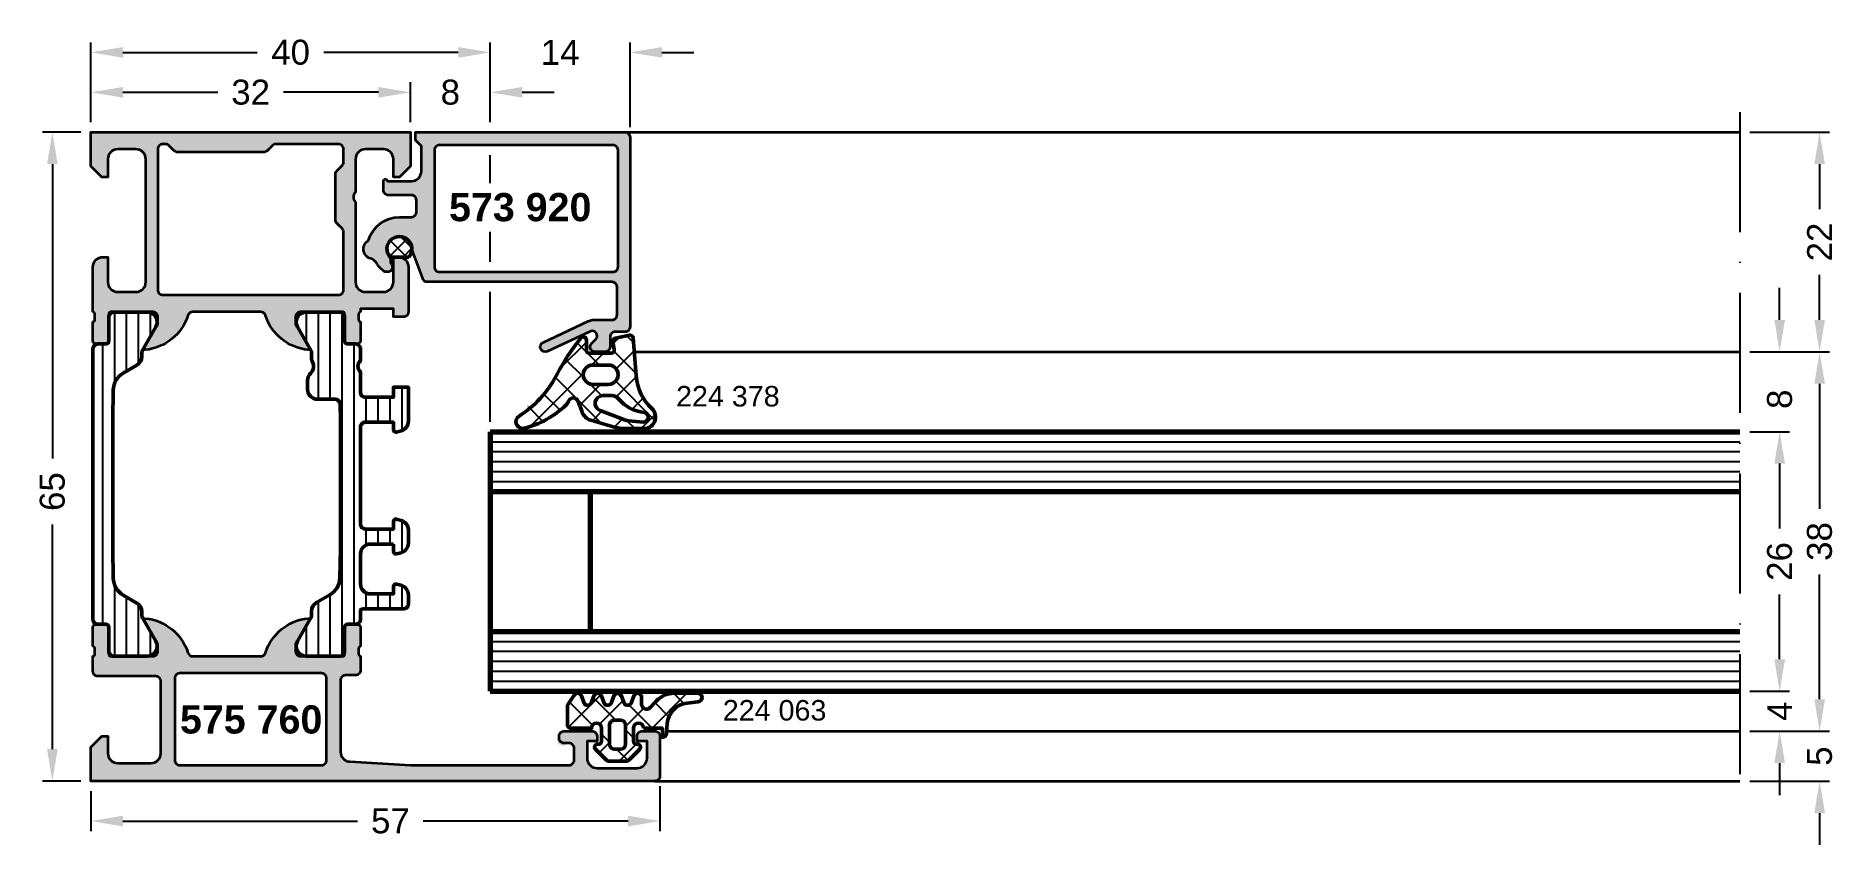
# Model space of a CAD drawing. Header units: millimetres. Extents: x 1 to 181, y 107 to 188.
import ezdxf

# ---------------------------------------------------------------- set-up
doc = ezdxf.new("R2010")
doc.units = ezdxf.units.MM
doc.header["$PDMODE"] = 1
doc.header["$PDSIZE"] = -0.001
doc.linetypes.add('ACAD_ISO10W100', pattern=[18, 12, -3, 0, -3])
for name, color, linetype, lineweight in [('S01_Bemaßung', 140, 'Continuous', 25), ('S02_Beschriftung', 40, 'Continuous', 25), ('S03_AL_Kontur', 255, 'Continuous', 35), ('S04_AL_Schraffur', 253, 'Continuous', 25), ('S05_EPDM_Kontur', 31, 'Continuous', 50), ('S06_EPDM_Schraffur', 43, 'Continuous', 25), ('S07_Isolation_Kontur', 91, 'Continuous', 50), ('S08_Isolation_Schraffur', 103, 'Continuous', 25), ('S15_Glas_Kontur', 4, 'Continuous', 70), ('S18_Mittellinie', 10, 'ACAD_ISO10W100', 25)]:
    doc.layers.add(name, color=color, linetype=linetype, lineweight=lineweight)
doc.styles.add('1_1_H_Art', font='arialbd.ttf', dxfattribs={"height": 2.825})
doc.styles.add('1_1_N_Art', font='arial.ttf', dxfattribs={"height": 2.055})
doc.styles.add('Arial', font='arial.ttf')
doc.dimstyles.new('1 zu 1', dxfattribs={"dimtxt": 2.5, "dimasz": 3.2, "dimexe": 1, "dimexo": 1, "dimgap": 1.5, "dimtad": 0, "dimdec": 1, "dimrnd": 0.5, "dimdsep": 46, "dimtxsty": 'Arial', "dimcen": 0, "dimclrd": 256, "dimclre": 256, "dimclrt": 256, "dimadec": 0, "dimazin": 0, "dimtfac": 1, "dimtdec": 1, "dimtofl": 0, "dimtmove": 0, "dimatfit": 1, "dimfxl": 1, "dimtolj": 1, "dimlwd": 25, "dimlwe": 25, "dimarcsym": 0})
pattern_1 = [(90, (0, 0), (-1.2, 7e-17), [])]

# ---------------------------------------------------------------- blocks, each defined once
blk = doc.blocks.new('224378_s_8')
at = {"layer": 'S06_EPDM_Schraffur'}
h = blk.add_hatch(dxfattribs=at)
h.set_pattern_fill('NETZ', color=256, scale=2, angle=45, style=0)
h.set_pattern_definition([(45, (0, 0), (-1.41421, 1.41421), []), (135, (0, 0), (-1.41421, -1.41421), [])])
edge = h.paths.add_edge_path(flags=16)
edge.add_line((-0.16, -8.9), (1.31, -9.03))
edge.add_arc((1.35, -8.55), 0.482, 264.9614, 444.1942)
edge.add_arc((1.79, -4.28), 3.81, 219.7108, 264.1942, ccw=False)
edge.add_arc((-1.83, -7.29), 0.9, 39.7108, 90)
edge.add_line((-1.83, -6.39), (-2.72, -6.39))
edge.add_arc((-2.72, -7.16), 0.77, 90, 249.4472)
edge.add_line((-2.99, -7.88), (-0.45, -8.83))
edge.add_arc((-0.07, -7.8), 1.1, 249.4472, 264.9614)
edge = h.paths.add_edge_path()
edge.add_arc((-7.11, -6.6), 1, 313.9554, 340.5909)
edge.add_arc((-5.69, -7.1), 0.502, 16.2195, 160.5909, ccw=False)
edge.add_line((-5.21, -6.96), (-4.81, -8.02))
edge.add_arc((-3.53, -7.54), 1.37, 200.7948, 253.1264)
edge.add_line((-3.93, -8.85), (-1.45, -9.57))
edge.add_arc((-0.54, -6.22), 3.47, 254.7239, 269.1174)
edge.add_line((-0.59, -9.69), (1.28, -9.69))
edge.add_arc((1.38, -8.53), 1.16, 265.2091, 406.853)
edge.add_arc((5.6, -4.03), 5, 184.374, 226.853, ccw=False)
edge.add_line((0.61, -4.41), (0.32, -0.61))
edge.add_arc((0.02, -0.63), 0.3, 4.374, 101.4394)
edge.add_line((-0.04, -0.34), (-1.47, -0.63))
edge.add_arc((-1.41, -0.92), 0.3, 101.4394, 188.9326)
edge.add_line((-1.71, -0.97), (-1.58, -1.79))
edge.add_arc((-1.87, -1.85), 0.293, -91.1627, 11.6387, ccw=False)
edge.add_line((-1.87, -2.14), (-4.07, -2.14))
edge.add_arc((-4.08, -1.84), 0.296, 180.9849, 270.7575, ccw=False)
edge.add_line((-4.37, -1.85), (-4.37, -0.8))
edge.add_arc((-4.67, -0.8), 0.3, 0, 140.7033)
edge.add_arc((11.51, -14.04), 21.21, 140.7033, 152.9845)
edge.add_arc((-16.92, 0.68), 10.81, 302.4519, 331.9135, ccw=False)
edge.add_arc((-10.76, -9.01), 0.675, 122.4519, 284.5455)
edge.add_arc((-12.96, -0.53), 9.44, 284.5455, 313.9554)
edge = h.paths.add_edge_path(flags=16)
edge.add_line((-2.19, -3.32), (-3.69, -3.32))
edge.add_arc((-3.72, -4.29), 0.97, 88.4549, 271.5451)
edge.add_line((-3.69, -5.26), (-2.19, -5.26))
edge.add_arc((-2.16, -4.29), 0.97, 268.4549, 451.5451)
at = {"layer": 'S05_EPDM_Kontur'}
for points in [[(-6.41, -7.32, 0.116745), (-6.16, -6.94, -0.729021), (-5.21, -6.96), (-4.81, -8.02, 0.232393), (-3.93, -8.85), (-1.45, -9.57, 0.062886), (-0.59, -9.69), (1.28, -9.69, 0.710951), (2.18, -7.68, -0.187502), (0.61, -4.41), (0.32, -0.61, 0.450811), (-0.04, -0.34), (-1.47, -0.63, 0.401456), (-1.71, -0.97), (-1.58, -1.79, -0.481275), (-1.87, -2.14), (-4.07, -2.14, -0.413052), (-4.37, -1.85), (-4.37, -0.8, 0.70479), (-4.9, -0.61, 0.053638), (-7.39, -4.41, -0.129263), (-11.12, -8.44, 0.854787), (-10.59, -9.66, 0.129034)], [(-2.19, -3.32), (-3.69, -3.32, 1.027337), (-3.69, -5.26), (-2.19, -5.26, 1.027337)], [(-0.16, -8.9), (1.31, -9.03, 0.993328), (1.4, -8.07, -0.19657), (-1.14, -6.71, 0.223019), (-1.83, -6.39), (-2.72, -6.39, 0.834998), (-2.99, -7.88), (-0.45, -8.83, 0.067797)]]:
    blk.add_lwpolyline(points, format="xyb", close=True, dxfattribs=at)
blk = doc.blocks.new('224063_s')
at = {"layer": 'S06_EPDM_Schraffur'}
h = blk.add_hatch(dxfattribs=at)
h.set_pattern_fill('NETZ', color=256, scale=2, angle=45, style=0)
h.set_pattern_definition([(45, (4e-12, 2e-12), (-1.4142, 1.4142), []), (135, (4e-12, 2e-12), (-1.4142, -1.4142), [])])
h.paths.add_polyline_path([(5.01, 3.82), (6.09, 3.95, 1.005856), (6.09, 4.8), (3.7, 4.8, 0.209487), (1.93, 4.02), (1.32, 3.36, -0.687409), (0.45, 3.7), (0.45, 4.52, 0.637876), (-0.29, 4.6), (-0.6, 3.8, -0.576915), (-1.29, 3.8), (-1.6, 4.6, 0.576877), (-2.29, 4.6), (-2.6, 3.8, -0.576915), (-3.29, 3.8), (-3.6, 4.6, 0.576877), (-4.29, 4.6), (-4.6, 3.8, -0.57692), (-5.29, 3.8), (-5.6, 4.6, 0.576876), (-6.29, 4.6), (-6.95, 3.6), (-6.95, 1.6, 0.41186), (-6.65, 1.3), (-4.55, 1.3, -1), (-3.55, 1.3), (-3.55, -0.01, -0.464916), (-3.9, -0.3, 0.730728), (-4.16, -0.81), (-3.12, -1.85, 0.198912), (-2.77, -2), (-1.13, -2, 0.198912), (-0.77, -1.85), (0.27, -0.81, 0.730751), (0, -0.3, -0.464925), (-0.35, -0.01), (-0.35, 1.3, -1), (0.65, 1.3), (2.55, 1.3), (2.55, 0.4, 0.415188), (2.95, 0.8), (3.03, 1.76, -0.357458)])
h.paths.add_polyline_path([(-1.15, 1.6), (-1.15, -0.3, -0.414423), (-1.65, -0.8), (-2.25, -0.8, -0.414414), (-2.75, -0.3), (-2.75, 1.6, -0.414214), (-2.25, 2.1), (-1.65, 2.1, -0.414381)], flags=16)
at = {"layer": 'S05_EPDM_Kontur'}
for points in [[(0.65, 1.3, 0.999012), (-0.35, 1.3), (-0.35, -0.01, 0.464925), (0, -0.3, -0.730751), (0.27, -0.81), (-0.77, -1.85, -0.198912), (-1.13, -2), (-2.77, -2, -0.198912), (-3.12, -1.85), (-4.16, -0.81, -0.730728), (-3.9, -0.3, 0.464916), (-3.55, -0.01), (-3.55, 1.3, 0.999013), (-4.55, 1.3), (-6.65, 1.3, -0.416571), (-6.95, 1.6), (-6.95, 3.6), (-6.29, 4.6, -0.576876), (-5.6, 4.6), (-5.29, 3.8, 0.57692), (-4.6, 3.8), (-4.29, 4.6, -0.576877), (-3.6, 4.6), (-3.29, 3.8, 0.576915), (-2.6, 3.8), (-2.29, 4.6, -0.576877), (-1.6, 4.6), (-1.29, 3.8, 0.576915), (-0.6, 3.8), (-0.29, 4.6, -0.637876), (0.45, 4.52), (0.45, 3.7, 0.686666), (1.32, 3.36), (1.93, 4.02, -0.209487), (3.7, 4.8), (6.09, 4.8, -1.005856), (6.09, 3.95), (5.01, 3.82, 0.357458), (3.03, 1.76), (2.95, 0.8, -0.415188), (2.55, 0.4), (2.55, 1.3)], [(-2.25, -0.8), (-1.65, -0.8, 0.414004), (-1.15, -0.3), (-1.15, 1.6, 0.414047), (-1.65, 2.1), (-2.25, 2.1, 0.414217), (-2.75, 1.6), (-2.75, -0.3, 0.414013)]]:
    blk.add_lwpolyline(points, format="xyb", close=True, dxfattribs=at)
blk = doc.blocks.new('581910_s')
at = {"layer": 'S04_AL_Schraffur'}
h = blk.add_hatch(color=256, dxfattribs=at)
h.dxf.hatch_style = 1
h.paths.add_polyline_path([(9.72, 12.85, 0.299201), (5.45, 16.3, 0.610538), (5.32, 16.09), (6.7, 13.7), (6.7, 13, -0.414214), (6.2, 12.5), (1.79, 12.5), (1.79, 15.4, 0.414214), (1.49, 15.7), (0.5, 15.7, 0.414214), (0.2, 15.4), (0.2, 13.5, -0.317837), (0.4, 13.22), (0.4, 12.78, -0.317837), (0.2, 12.5), (0.2, 11, 0.414214), (0.7, 10.5), (6.5, 10.5, -0.414214), (7, 10), (7, 2.8, -0.414214), (6, 1.8), (2.7, 1.8, -0.414214), (1.7, 2.8), (1.7, 4.5), (1.1, 4.5), (0, 3.4), (0, 0), (56.5, 0, 0.414214), (57, 0.5), (57, 4.5, 0.414214), (56.5, 5), (55.2, 5, 0.414214), (54.7, 4.5), (54.7, 4), (55.7, 4), (55.7, 2.3, -0.414214), (54.7, 1.3), (50.7, 1.3, -0.414214), (49.7, 2.3), (49.7, 4), (50.7, 4), (50.7, 4.5, 0.414214), (50.2, 5), (47.4, 5, 0.414214), (46.9, 4.5, 1.076163), (47.66, 3.74, -0.568801), (48.4, 3.3), (48.4, 2.1, -0.414214), (47.9, 1.6), (32, 1.6), (25.94, 1.95, -0.397592), (25, 2.94), (25, 10.1, -0.414214), (25.5, 10.6), (26.5, 10.6, 0.414214), (27, 11.1), (27, 12.5, -0.317837), (26.8, 12.78), (26.8, 13.22, -0.317837), (27, 13.5), (27, 15.4, 0.414214), (26.7, 15.7), (25.71, 15.7, 0.414214), (25.41, 15.4), (25.41, 12.5), (21, 12.5, -0.414214), (20.5, 13), (20.5, 13.7), (21.88, 16.09, 0.610538), (21.75, 16.3, 0.299201), (17.48, 12.85, -0.326134), (17, 12.5), (10.2, 12.5, -0.326134)])
h.paths.add_polyline_path([(8.9, 10.8), (23.1, 10.8, -0.414214), (23.6, 10.3), (23.6, 2.1, -0.414214), (23.1, 1.6), (8.9, 1.6, -0.414214), (8.4, 2.1), (8.4, 10.3, -0.414214)], flags=16)
at = {"layer": 'S03_AL_Kontur'}
for points in [[(9.72, 12.85, 0.326134), (10.2, 12.5), (17, 12.5, 0.326134), (17.48, 12.85, -0.299201), (21.75, 16.3, -0.610538), (21.88, 16.09), (20.5, 13.7), (20.5, 13, 0.414214), (21, 12.5), (25.21, 12.5, 0.414214), (25.41, 12.7), (25.41, 15.4, -0.414214), (25.71, 15.7), (26.7, 15.7, -0.414214), (27, 15.4), (27, 13.5, 0.317837), (26.8, 13.22), (26.8, 12.78, 0.317837), (27, 12.5), (27, 11.1, -0.414214), (26.5, 10.6), (25.5, 10.6, 0.414214), (25, 10.1), (25, 2.94, 0.397592), (25.94, 1.95), (32, 1.6), (47.9, 1.6, 0.414214), (48.4, 2.1), (48.4, 3.3, 0.414214), (47.9, 3.8), (47.4, 3.8, -0.414214), (46.9, 4.3), (46.9, 4.5, -0.414214), (47.4, 5), (50.2, 5, -0.414214), (50.7, 4.5), (50.7, 4), (49.7, 4), (49.7, 2.3, 0.414214), (50.7, 1.3), (54.7, 1.3, 0.414214), (55.7, 2.3), (55.7, 4), (54.7, 4), (54.7, 4.5, -0.414214), (55.2, 5), (56.5, 5, -0.414214), (57, 4.5), (57, 0.5, -0.414214), (56.5, 0), (0, 0), (0, 3.4), (1.1, 4.5), (1.7, 4.5), (1.7, 2.8, 0.414214), (2.7, 1.8), (6, 1.8, 0.414214), (7, 2.8), (7, 10, 0.414214), (6.5, 10.5), (0.7, 10.5, -0.414214), (0.2, 11), (0.2, 12.5, 0.317837), (0.4, 12.78), (0.4, 13.22, 0.317837), (0.2, 13.5), (0.2, 15.4, -0.414214), (0.5, 15.7), (1.49, 15.7, -0.414214), (1.79, 15.4), (1.79, 12.7, 0.414214), (1.99, 12.5), (6.2, 12.5, 0.414214), (6.7, 13), (6.7, 13.7), (5.32, 16.09, -0.610538), (5.45, 16.3, -0.299201)], [(8.9, 10.8, 0.414214), (8.4, 10.3), (8.4, 2.1, 0.414214), (8.9, 1.6), (23.1, 1.6, 0.414214), (23.6, 2.1), (23.6, 10.3, 0.414214), (23.1, 10.8)]]:
    blk.add_lwpolyline(points, format="xyb", close=True, dxfattribs=at)
blk = doc.blocks.new('587270_s')
at = {"layer": 'S04_AL_Schraffur'}
h = blk.add_hatch(color=256, dxfattribs=at)
h.dxf.hatch_style = 1
h.paths.add_polyline_path([(-32, 0), (-32, -3.4), (-30.9, -4.5), (-30.3, -4.5), (-30.3, -2.7, -0.414214), (-29.3, -1.7), (-27.5, -1.7, -0.414214), (-26.5, -2.7), (-26.5, -15, -0.414214), (-27.5, -16), (-29.3, -16, -0.414214), (-30.3, -15), (-30.3, -12.5), (-30.8, -12.5, 0.414214), (-31.8, -13.5), (-31.8, -18, -0.317837), (-31.6, -18.28), (-31.6, -18.72, -0.317837), (-31.8, -19), (-31.8, -20.9, 0.414214), (-31.5, -21.2), (-30.51, -21.2, 0.414214), (-30.21, -20.9), (-30.21, -18), (-25.8, -18, -0.414214), (-25.3, -18.5), (-25.3, -19.2), (-26.68, -21.59, 0.610538), (-26.55, -21.8, 0.299201), (-22.28, -18.35, -0.326134), (-21.8, -18), (-15, -18, -0.326134), (-14.52, -18.35, 0.299201), (-10.25, -21.8, 0.610538), (-10.12, -21.59), (-11.5, -19.2), (-11.5, -18.5, -0.414214), (-11, -18), (-6.59, -18), (-6.59, -20.9, 0.414214), (-6.29, -21.2), (-5.3, -21.2, 0.414214), (-5, -20.9), (-5, -19, -0.317837), (-5.2, -18.72), (-5.2, -18.28, -0.317837), (-5, -18), (-5, -17.7), (-1.7, -17.7), (-1.7, -18.5), (-0.7, -18.5, 0.414214), (-0.2, -18), (-0.2, -13.5, 0.414214), (-1.2, -12.5), (-1.7, -12.5), (-1.7, -15, -0.414214), (-2.7, -16), (-4.5, -16, -0.414214), (-5.5, -15), (-5.5, -7, -0.4), (-5.5, -6), (-5.5, -2.7, -0.414214), (-4.5, -1.7), (-2.7, -1.7, -0.414214), (-1.7, -2.7), (-1.7, -4.5), (-1.1, -4.5), (0, -3.4), (0, 0)])
h.paths.add_polyline_path([(-14.71, -2, 0.51652), (-13.99, -1.62, -0.367168), (-13.49, -1.2), (-7.2, -1.2, -0.414214), (-6.7, -1.7), (-6.7, -3.2), (-7.35, -3.85, 0.198912), (-7.5, -4.21), (-7.5, -8.79, 0.51652), (-7.12, -9.51, -0.367168), (-6.7, -10.01), (-6.7, -15.8, -0.414214), (-7.2, -16.3), (-24.8, -16.3, -0.414214), (-25.3, -15.8), (-25.3, -1.7, -0.414214), (-24.8, -1.2), (-24.3, -1.2), (-23.65, -1.85, 0.198912), (-23.29, -2)], flags=16)
at = {"layer": 'S03_AL_Kontur'}
for points in [[(0, -3.4), (-1.1, -4.5), (-1.7, -4.5), (-1.7, -2.7, 0.414214), (-2.7, -1.7), (-4.5, -1.7, 0.414214), (-5.5, -2.7), (-5.5, -6, 0.4), (-5.5, -7), (-5.5, -15, 0.414214), (-4.5, -16), (-2.7, -16, 0.414214), (-1.7, -15), (-1.7, -12.5), (-1.2, -12.5, -0.414214), (-0.2, -13.5), (-0.2, -18, -0.414214), (-0.7, -18.5), (-1.7, -18.5), (-1.7, -17.7), (-5, -17.7), (-5, -18, 0.317837), (-5.2, -18.28), (-5.2, -18.72, 0.317837), (-5, -19), (-5, -20.9, -0.414214), (-5.3, -21.2), (-6.29, -21.2, -0.414214), (-6.59, -20.9), (-6.59, -18.2, 0.414214), (-6.79, -18), (-11, -18, 0.414214), (-11.5, -18.5), (-11.5, -19.2), (-10.12, -21.59, -0.610538), (-10.25, -21.8, -0.299201), (-14.52, -18.35, 0.326134), (-15, -18), (-21.8, -18, 0.326134), (-22.28, -18.35, -0.299201), (-26.55, -21.8, -0.610538), (-26.68, -21.59), (-25.3, -19.2), (-25.3, -18.5, 0.414214), (-25.8, -18), (-30.01, -18, 0.414214), (-30.21, -18.2), (-30.21, -20.9, -0.414214), (-30.51, -21.2), (-31.5, -21.2, -0.414214), (-31.8, -20.9), (-31.8, -19, 0.317837), (-31.6, -18.72), (-31.6, -18.28, 0.317837), (-31.8, -18), (-31.8, -13.5, -0.414214), (-30.8, -12.5), (-30.3, -12.5), (-30.3, -15, 0.414214), (-29.3, -16), (-27.5, -16, 0.414214), (-26.5, -15), (-26.5, -2.7, 0.414214), (-27.5, -1.7), (-29.3, -1.7, 0.414214), (-30.3, -2.7), (-30.3, -4.5), (-30.9, -4.5), (-32, -3.4), (-32, 0), (0, 0)], [(-24.8, -1.2, 0.414214), (-25.3, -1.7), (-25.3, -15.8, 0.414214), (-24.8, -16.3), (-7.2, -16.3, 0.414214), (-6.7, -15.8), (-6.7, -10.01, 0.198912), (-6.85, -9.65), (-7.35, -9.15, -0.198912), (-7.5, -8.79), (-7.5, -4.21, -0.198912), (-7.35, -3.85), (-6.85, -3.35, 0.198912), (-6.7, -2.99), (-6.7, -1.7, 0.414214), (-7.2, -1.2), (-13.49, -1.2, 0.198912), (-13.85, -1.35), (-14.35, -1.85, -0.198912), (-14.71, -2), (-23.29, -2, -0.198912), (-23.65, -1.85), (-24.15, -1.35, 0.198912), (-24.51, -1.2)]]:
    blk.add_lwpolyline(points, format="xyb", close=True, dxfattribs=at)
blk = doc.blocks.new('30065150_s')
at = {"layer": 'S08_Isolation_Schraffur'}
h = blk.add_hatch(dxfattribs=at)
h.set_pattern_fill('LINIE', color=256, scale=1.2, angle=90)
h.set_pattern_definition(pattern_1)
h.paths.add_polyline_path([(4.4, 11.91, 0.267949), (4.9, 12.78), (4.9, 13.16, -0.131652), (4.97, 13.41), (6.31, 15.74, 0.57735), (5.44, 17.24), (2.1, 17.24, 0.414214), (1.6, 16.74), (1.6, 14.34, -0.414214), (1.3, 14.04), (0.5, 14.04, 0.414214), (0, 13.54), (0, -13.54, 0.414214), (0.5, -14.04), (1.3, -14.04, -0.414214), (1.6, -14.34), (1.6, -16.74, 0.414214), (2.1, -17.24), (5.44, -17.24, 0.57735), (6.31, -15.74), (4.97, -13.41, -0.131652), (4.9, -13.16), (4.9, -12.78, 0.267949), (4.4, -11.91), (3.04, -11.12, -0.264648), (2.04, -9.42), (2, -6.5), (2, 6.5), (2.04, 9.42, -0.264648), (3.04, 11.12)])
at = {"layer": 'S07_Isolation_Kontur'}
blk.add_lwpolyline([(4.9, -13.16), (4.9, -12.78, 0.267949), (4.4, -11.91), (3.04, -11.12, -0.264648), (2.04, -9.42), (2, -6.5), (2, 6.5), (2.04, 9.42, -0.264648), (3.04, 11.12), (4.4, 11.91, 0.267949), (4.9, 12.78), (4.9, 13.16, -0.131652), (4.97, 13.41), (6.31, 15.74, 0.57735), (5.44, 17.24), (2.1, 17.24, 0.414214), (1.6, 16.74), (1.6, 14.34, -0.414214), (1.3, 14.04), (0.5, 14.04, 0.414214), (0, 13.54), (0, -13.54, 0.414214), (0.5, -14.04), (1.3, -14.04, -0.414214), (1.6, -14.34), (1.6, -16.74, 0.414214), (2.1, -17.24), (5.44, -17.24, 0.57735), (6.31, -15.74), (4.97, -13.41, -0.131652)], format="xyb", close=True, dxfattribs=at)
blk = doc.blocks.new('662009_s')
blk.add_blockref('30065150_s', (0, 17.25))
blk = doc.blocks.new('30065126_s')
at = {"layer": 'S08_Isolation_Schraffur'}
h = blk.add_hatch(dxfattribs=at)
h.set_pattern_fill('LINIE', color=256, scale=1.2, angle=90)
h.set_pattern_definition(pattern_1)
h.paths.add_polyline_path([(4.97, 30.66), (6.31, 32.99, 0.57735), (5.44, 34.49), (2.1, 34.49, 0.414214), (1.6, 33.99), (1.6, 31.59, -0.414214), (1.3, 31.29), (0.5, 31.29, 0.414214), (0, 30.79), (0, 29.75), (-4.3, 29.75, 0.414214), (-4.8, 29.25), (-4.8, 28.34, 0.430106), (-3.75, 27.34, 0.711021), (-3.3, 27.5), (-3.3, 28.25), (-1, 28.25, -0.414214), (0, 27.25), (0, 24.25, -0.414214), (-1, 23.25), (-3.3, 23.25), (-3.3, 24, 0.711021), (-3.75, 24.16, 0.430106), (-4.8, 23.16), (-4.8, 21.84, 0.430106), (-3.75, 20.84, 0.711021), (-3.3, 21), (-3.3, 21.75), (-0.5, 21.75, -0.414214), (0, 21.25), (0, 11.55, -0.414214), (-0.5, 11.05), (-3.3, 11.05), (-3.3, 11.8, 0.711021), (-3.75, 11.96, 0.430106), (-4.8, 10.96), (-4.8, 7.55), (-3.3, 7.55), (-3.3, 8.55), (-0.5, 8.55, -0.414214), (0, 8.05), (0, 6.01, -0.447214), (0, 4.89), (0, 3.71, 0.414214), (0.5, 3.21), (1.3, 3.21, -0.414214), (1.6, 2.91), (1.6, 0.51, 0.414214), (2.1, 0.01), (5.44, 0.01, 0.57735), (6.31, 1.51), (4.9, 3.95), (4.9, 4.7, 0.131326), (4.83, 4.95, -0.341886), (5, 6.16, 0.32209), (5.2, 7.31, 0.553396), (4.3, 8.75), (2.54, 8.75, -0.406956), (2.04, 9.24), (2, 10.75), (2, 23.75), (2.07, 26.65, -0.261304), (3.07, 28.34), (4.4, 29.1, 0.362054), (4.92, 30.27, -0.206032)])
at = {"layer": 'S07_Isolation_Kontur'}
blk.add_lwpolyline([(-3.3, 23.25), (-1, 23.25, 0.414214), (0, 24.25), (0, 27.25, 0.414214), (-1, 28.25), (-3.3, 28.25), (-3.3, 27.5, -0.493145), (-3.61, 27.26), (-4.06, 27.38, -0.339454), (-4.8, 28.34), (-4.8, 29.25, -0.414214), (-4.3, 29.75), (-0.2, 29.75, 0.414214), (0, 29.95), (0, 30.79, -0.414214), (0.5, 31.29), (1.3, 31.29, 0.414214), (1.6, 31.59), (1.6, 33.99, -0.414214), (2.1, 34.49), (5.44, 34.49, -0.57735), (6.31, 32.99), (4.97, 30.66, 0.131652), (4.9, 30.41), (4.9, 29.97, -0.267949), (4.4, 29.1), (3.07, 28.34, 0.261304), (2.07, 26.65), (2, 23.76, 0.006211), (2, 23.74), (2, 10.75), (2.04, 9.24, 0.406956), (2.54, 8.75), (4.3, 8.75, -0.414214), (5.3, 7.75), (5.3, 6.88, -0.201513), (5, 6.16, 0.341886), (4.83, 4.95, -0.131326), (4.9, 4.7), (4.9, 4.09, 0.131652), (4.97, 3.84), (6.31, 1.51, -0.57735), (5.44, 0.01), (2.1, 0.01, -0.414214), (1.6, 0.51), (1.6, 2.91, 0.414214), (1.3, 3.21), (0.5, 3.21, -0.414214), (0, 3.71), (0, 4.89, 0.447214), (0, 6.01), (0, 8.05, 0.414214), (-0.5, 8.55), (-3.3, 8.55), (-3.3, 7.55), (-4.8, 7.55), (-4.8, 10.96, -0.339454), (-4.06, 11.92), (-3.61, 12.04, -0.493145), (-3.3, 11.8), (-3.3, 11.05), (-0.5, 11.05, 0.414214), (0, 11.55), (0, 21.25, 0.414214), (-0.5, 21.75), (-3.3, 21.75), (-3.3, 21, -0.493145), (-3.61, 20.76), (-4.06, 20.88, -0.339454), (-4.8, 21.84), (-4.8, 23.16, -0.339454), (-4.06, 24.12), (-3.61, 24.24, -0.493145), (-3.3, 24)], format="xyb", close=True, dxfattribs=at)
blk = doc.blocks.new('662017_s')
blk.add_blockref('30065126_s', (0, 0))
blk = doc.blocks.new('575760_s')
for name, p in [('587270_s', (32, 65)), ('581910_s', (0, 0))]:
    blk.add_blockref(name, p)
at = {"extrusion": (-4.90947e-48, -3.69623e-33, -1), "rotation": 180}
blk.add_blockref('662009_s', (-0.2, 47), dxfattribs=at)
at = {"rotation": 180}
blk.add_blockref('662017_s', (27, 47), dxfattribs=at)
blk = doc.blocks.new('*D58')
at = {"layer": 'Defpoints', "color": 0, "transparency": 16777216}
for p in [(38.02, 182.49), (6.02, 178.49), (38.02, 178.49)]:
    blk.add_point(p, dxfattribs=at)
at = {"layer": 'S01_Bemaßung', "lineweight": 25, "transparency": 16777216}
for p, q in [((6.02, 179.49), (6.02, 183.49)), ((9.22, 182.49), (18.74, 182.49)), ((34.82, 182.49), (25.3, 182.49)), ((38.02, 179.49), (38.02, 183.49))]:
    blk.add_line(p, q, dxfattribs=at)
at = {"layer": 'S01_Bemaßung', "transparency": 16777216}
for points in [[(9.22, 183.02), (9.22, 181.95), (6.02, 182.49)], [(34.82, 183.02), (34.82, 181.95), (38.02, 182.49)]]:
    blk.add_solid(points, dxfattribs=at)
at = {"layer": 'S01_Bemaßung', "transparency": 16777216, "insert": (22.02, 182.49), "char_height": 2.5, "attachment_point": 5, "style": 'Arial'}
blk.add_mtext('\\A1;32', dxfattribs=at)
blk = doc.blocks.new('*D59')
at = {"layer": 'Defpoints', "color": 0, "transparency": 16777216}
for p in [(46.02, 182.49), (38.02, 178.49), (46.02, 148.49)]:
    blk.add_point(p, dxfattribs=at)
at = {"layer": 'S01_Bemaßung', "lineweight": 25, "transparency": 16777216}
for p, q in [((34.82, 182.49), (31.62, 182.49)), ((38.02, 179.49), (38.02, 183.49)), ((46.02, 179.49), (46.02, 183.49)), ((49.22, 182.49), (52.42, 182.49)), ((46.02, 173.4), (46.02, 176.19)), ((46.02, 165.49), (46.02, 168.51)), ((46.02, 149.49), (46.02, 162.49))]:
    blk.add_line(p, q, dxfattribs=at)
at = {"layer": 'S01_Bemaßung', "transparency": 16777216}
for points in [[(34.82, 183.02), (34.82, 181.95), (38.02, 182.49)], [(49.22, 183.02), (49.22, 181.95), (46.02, 182.49)]]:
    blk.add_solid(points, dxfattribs=at)
at = {"layer": 'S01_Bemaßung', "transparency": 16777216, "insert": (42.02, 182.49), "char_height": 2.5, "attachment_point": 5, "style": 'Arial'}
blk.add_mtext('\\A1;8', dxfattribs=at)
blk = doc.blocks.new('*D60')
at = {"layer": 'Defpoints', "color": 0, "transparency": 16777216}
for p in [(46.02, 186.49), (6.02, 178.49), (46.02, 148.49)]:
    blk.add_point(p, dxfattribs=at)
at = {"layer": 'S01_Bemaßung', "lineweight": 25, "transparency": 16777216}
for p, q in [((6.02, 179.49), (6.02, 187.49)), ((9.22, 186.49), (22.68, 186.49)), ((42.82, 186.49), (29.36, 186.49)), ((46.02, 179.49), (46.02, 187.49)), ((46.02, 173.4), (46.02, 176.19)), ((46.02, 165.49), (46.02, 168.51)), ((46.02, 149.49), (46.02, 162.49))]:
    blk.add_line(p, q, dxfattribs=at)
at = {"layer": 'S01_Bemaßung', "transparency": 16777216}
for points in [[(9.22, 187.02), (9.22, 185.95), (6.02, 186.49)], [(42.82, 187.02), (42.82, 185.95), (46.02, 186.49)]]:
    blk.add_solid(points, dxfattribs=at)
at = {"layer": 'S01_Bemaßung', "transparency": 16777216, "insert": (26.02, 186.49), "char_height": 2.5, "attachment_point": 5, "style": 'Arial'}
blk.add_mtext('\\A1;40', dxfattribs=at)
blk = doc.blocks.new('*D61')
at = {"layer": 'Defpoints', "color": 0, "transparency": 16777216}
for p in [(60.02, 186.49), (60.02, 177.99), (46.02, 148.49)]:
    blk.add_point(p, dxfattribs=at)
at = {"layer": 'S01_Bemaßung', "lineweight": 25, "transparency": 16777216}
for p, q in [((42.82, 186.49), (39.62, 186.49)), ((46.02, 179.49), (46.02, 187.49)), ((60.02, 178.99), (60.02, 187.49)), ((63.22, 186.49), (66.42, 186.49)), ((46.02, 173.4), (46.02, 176.19)), ((46.02, 165.49), (46.02, 168.51)), ((46.02, 149.49), (46.02, 162.49))]:
    blk.add_line(p, q, dxfattribs=at)
at = {"layer": 'S01_Bemaßung', "transparency": 16777216}
for points in [[(42.82, 187.02), (42.82, 185.95), (46.02, 186.49)], [(63.22, 187.02), (63.22, 185.95), (60.02, 186.49)]]:
    blk.add_solid(points, dxfattribs=at)
at = {"layer": 'S01_Bemaßung', "transparency": 16777216, "insert": (53.02, 186.49), "char_height": 2.5, "attachment_point": 5, "style": 'Arial'}
blk.add_mtext('\\A1;14', dxfattribs=at)
blk = doc.blocks.new('*D69')
at = {"layer": 'Defpoints', "color": 0, "transparency": 16777216}
for p in [(171.17, 122.49), (175.17, 122.49), (171.17, 118.49)]:
    blk.add_point(p, dxfattribs=at)
at = {"layer": 'S01_Bemaßung', "lineweight": 25, "transparency": 16777216}
for p, q in [((175.17, 125.69), (175.17, 128.89)), ((172.17, 122.49), (176.17, 122.49)), ((172.17, 118.49), (176.17, 118.49)), ((175.17, 115.29), (175.17, 112.09))]:
    blk.add_line(p, q, dxfattribs=at)
at = {"layer": 'S01_Bemaßung', "transparency": 16777216}
for points in [[(174.64, 125.69), (175.71, 125.69), (175.17, 122.49)], [(174.64, 115.29), (175.71, 115.29), (175.17, 118.49)]]:
    blk.add_solid(points, dxfattribs=at)
at = {"layer": 'S01_Bemaßung', "transparency": 16777216, "insert": (175.17, 120.49), "char_height": 2.5, "attachment_point": 5, "rotation": 90, "style": 'Arial'}
blk.add_mtext('\\A1;4', dxfattribs=at)
blk = doc.blocks.new('*D70')
at = {"layer": 'Defpoints', "color": 0, "transparency": 16777216}
for p in [(171.17, 148.49), (175.17, 148.49), (171.17, 122.49)]:
    blk.add_point(p, dxfattribs=at)
at = {"layer": 'S01_Bemaßung', "lineweight": 25, "transparency": 16777216}
for p, q in [((172.17, 148.49), (176.17, 148.49)), ((175.17, 145.29), (175.17, 138.8)), ((175.17, 125.69), (175.17, 132.18)), ((172.17, 122.49), (176.17, 122.49))]:
    blk.add_line(p, q, dxfattribs=at)
at = {"layer": 'S01_Bemaßung', "transparency": 16777216}
for points in [[(174.64, 145.29), (175.71, 145.29), (175.17, 148.49)], [(174.64, 125.69), (175.71, 125.69), (175.17, 122.49)]]:
    blk.add_solid(points, dxfattribs=at)
at = {"layer": 'S01_Bemaßung', "transparency": 16777216, "insert": (175.17, 135.49), "char_height": 2.5, "attachment_point": 5, "rotation": 90, "style": 'Arial'}
blk.add_mtext('\\A1;26', dxfattribs=at)
blk = doc.blocks.new('*D71')
at = {"layer": 'Defpoints', "color": 0, "transparency": 16777216}
for p in [(171.17, 156.49), (175.17, 156.49), (171.17, 148.49)]:
    blk.add_point(p, dxfattribs=at)
at = {"layer": 'S01_Bemaßung', "lineweight": 25, "transparency": 16777216}
for p, q in [((175.17, 159.69), (175.17, 162.89)), ((172.17, 156.49), (176.17, 156.49)), ((172.17, 148.49), (176.17, 148.49)), ((175.17, 145.29), (175.17, 142.09))]:
    blk.add_line(p, q, dxfattribs=at)
at = {"layer": 'S01_Bemaßung', "transparency": 16777216}
for points in [[(174.64, 159.69), (175.71, 159.69), (175.17, 156.49)], [(174.64, 145.29), (175.71, 145.29), (175.17, 148.49)]]:
    blk.add_solid(points, dxfattribs=at)
at = {"layer": 'S01_Bemaßung', "transparency": 16777216, "insert": (175.17, 151.74), "char_height": 2.5, "attachment_point": 5, "rotation": 90, "style": 'Arial'}
blk.add_mtext('\\A1;8', dxfattribs=at)
blk = doc.blocks.new('*D72')
at = {"layer": 'Defpoints', "color": 0, "transparency": 16777216}
for p in [(171.17, 118.49), (179.17, 118.49), (171.17, 113.49)]:
    blk.add_point(p, dxfattribs=at)
at = {"layer": 'S01_Bemaßung', "lineweight": 25, "transparency": 16777216}
for p, q in [((179.17, 121.69), (179.17, 124.89)), ((172.17, 118.49), (180.17, 118.49)), ((172.17, 113.49), (180.17, 113.49)), ((179.17, 110.29), (179.17, 107.09))]:
    blk.add_line(p, q, dxfattribs=at)
at = {"layer": 'S01_Bemaßung', "transparency": 16777216}
for points in [[(178.64, 121.69), (179.71, 121.69), (179.17, 118.49)], [(178.64, 110.29), (179.71, 110.29), (179.17, 113.49)]]:
    blk.add_solid(points, dxfattribs=at)
at = {"layer": 'S01_Bemaßung', "transparency": 16777216, "insert": (179.17, 115.99), "char_height": 2.5, "attachment_point": 5, "rotation": 90, "style": 'Arial'}
blk.add_mtext('\\A1;5', dxfattribs=at)
blk = doc.blocks.new('*D73')
at = {"layer": 'Defpoints', "color": 0, "transparency": 16777216}
for p in [(171.17, 156.49), (179.17, 156.49), (171.17, 118.49)]:
    blk.add_point(p, dxfattribs=at)
at = {"layer": 'S01_Bemaßung', "lineweight": 25, "transparency": 16777216}
for p, q in [((172.17, 156.49), (180.17, 156.49)), ((179.17, 153.29), (179.17, 140.78)), ((179.17, 121.69), (179.17, 134.2)), ((172.17, 118.49), (180.17, 118.49))]:
    blk.add_line(p, q, dxfattribs=at)
at = {"layer": 'S01_Bemaßung', "transparency": 16777216}
for points in [[(178.64, 153.29), (179.71, 153.29), (179.17, 156.49)], [(178.64, 121.69), (179.71, 121.69), (179.17, 118.49)]]:
    blk.add_solid(points, dxfattribs=at)
at = {"layer": 'S01_Bemaßung', "transparency": 16777216, "insert": (179.17, 137.49), "char_height": 2.5, "attachment_point": 5, "rotation": 90, "style": 'Arial'}
blk.add_mtext('\\A1;38', dxfattribs=at)
blk = doc.blocks.new('*D74')
at = {"layer": 'Defpoints', "color": 0, "transparency": 16777216}
for p in [(171.17, 178.49), (179.17, 178.49), (171.17, 156.49)]:
    blk.add_point(p, dxfattribs=at)
at = {"layer": 'S01_Bemaßung', "lineweight": 25, "transparency": 16777216}
for p, q in [((172.17, 178.49), (180.17, 178.49)), ((179.17, 175.29), (179.17, 170.79)), ((179.17, 159.69), (179.17, 164.19)), ((172.17, 156.49), (180.17, 156.49))]:
    blk.add_line(p, q, dxfattribs=at)
at = {"layer": 'S01_Bemaßung', "transparency": 16777216}
for points in [[(178.64, 175.29), (179.71, 175.29), (179.17, 178.49)], [(178.64, 159.69), (179.71, 159.69), (179.17, 156.49)]]:
    blk.add_solid(points, dxfattribs=at)
at = {"layer": 'S01_Bemaßung', "transparency": 16777216, "insert": (179.17, 167.49), "char_height": 2.5, "attachment_point": 5, "rotation": 90, "style": 'Arial'}
blk.add_mtext('\\A1;22', dxfattribs=at)
blk = doc.blocks.new('244511_s_2')
at = {"layer": 'S06_EPDM_Schraffur'}
h = blk.add_hatch(dxfattribs=at)
h.set_pattern_fill('NETZ', color=256, angle=45)
h.set_pattern_definition([(45, (0, 0), (-0.7071, 0.7071), []), (135, (0, 0), (-0.7071, -0.7071), [])])
h.paths.add_polyline_path([(-0.8, 0.96), (-0.8, -0.96, 2.134375)])
at = {"layer": 'S05_EPDM_Kontur'}
blk.add_lwpolyline([(-0.8, -0.96), (-0.8, 0.96, -2.134375)], format="xyb", close=True, dxfattribs=at)
blk = doc.blocks.new('573920_s')
at = {"layer": 'S04_AL_Schraffur'}
h = blk.add_hatch(color=256, dxfattribs=at)
h.dxf.hatch_style = 1
h.paths.add_polyline_path([(0.5, 22, 0.414214), (0, 21.5), (0, 0.5), (0.8, 0.5), (1.4, 1.1), (3.9, 1.1, -0.414214), (4.9, 0.1), (4.9, -2.3, 1), (4.9, -2.7), (5.8, -2.7, 0.414214), (6.3, -2.2), (6.3, 0.1, -0.414214), (6.8, 0.6), (8, 0.6, -0.414214), (8.5, 0.1), (8.5, -1.1, 0.334875), (10.82, -4.18, 0.669137), (12.66, -3.98, -0.187123), (13.1, -3.41, 0.103612), (13.91, -2.65, 0.154347), (14, -2.36, 0.784202), (13.1, -2), (12.57, -2, -1.481801), (11.7, 0.15), (14.67, 1.23, 0.315299), (15, 1.7), (15, 20.2, -0.414214), (15.5, 20.7), (18.3, 20.7, -0.414214), (18.8, 20.2), (18.8, 18.44, 0.109518), (18.94, 17.81), (21.05, 13.29, 1), (21.95, 13.71), (19.95, 18.01, -0.8391), (20.74, 18.56), (21.15, 18.15, 0.668179), (22, 18.5), (22, 19.5, 0.414214), (21.5, 20), (20.5, 20, -0.414214), (20, 20.5), (20, 21.5, 0.414214), (19.5, 22)])
h.paths.add_polyline_path([(13.5, 20.8, -0.414214), (14, 20.3), (14, 2.9, -0.414214), (13.5, 2.4), (1.8, 2.4, -0.414214), (1.3, 2.9), (1.3, 20.3, -0.414214), (1.8, 20.8)], flags=16)
at = {"layer": 'S03_AL_Kontur'}
for points in [[(13.1, -3.41, 0.187123), (12.66, -3.98, -0.669137), (10.82, -4.18, -0.334875), (8.5, -1.1), (8.5, 0.1, 0.414214), (8, 0.6), (6.8, 0.6, 0.414214), (6.3, 0.1), (6.3, -2.2, -0.414214), (5.8, -2.7), (4.9, -2.7, -1), (4.9, -2.3), (4.9, 0.1, 0.414214), (3.9, 1.1), (1.4, 1.1), (0.8, 0.5), (0, 0.5), (0, 21.5, -0.414214), (0.5, 22), (19.5, 22, -0.414214), (20, 21.5), (20, 20.5, 0.414214), (20.5, 20), (21.5, 20, -0.414214), (22, 19.5), (22, 18.5, -0.668179), (21.15, 18.15), (20.74, 18.56, 0.8391), (19.95, 18.01), (21.95, 13.71, -1), (21.05, 13.29), (18.94, 17.81, -0.109518), (18.8, 18.44), (18.8, 20.2, 0.414214), (18.3, 20.7), (15.5, 20.7, 0.414214), (15, 20.2), (15, 1.7, -0.315299), (14.67, 1.23), (11.7, 0.15, 1.481801), (12.57, -2), (13.1, -2, -0.720759), (14, -2.3), (14, -2.36, -0.154347), (13.91, -2.65, -0.103612)], [(13.5, 2.4, 0.414214), (14, 2.9), (14, 20.3, 0.414214), (13.5, 20.8), (1.8, 20.8, 0.414214), (1.3, 20.3), (1.3, 2.9, 0.414214), (1.8, 2.4)]]:
    blk.add_lwpolyline(points, format="xyb", close=True, dxfattribs=at)
at = {"rotation": 180}
blk.add_blockref('244511_s_2', (11.7, -1.1), dxfattribs=at)
blk = doc.blocks.new('*D76')
at = {"layer": 'Defpoints', "color": 0, "transparency": 16777216}
for p in [(6.02, 178.49), (2.16, 113.49), (6.02, 113.49)]:
    blk.add_point(p, dxfattribs=at)
at = {"layer": 'S01_Bemaßung', "lineweight": 25, "transparency": 16777216}
for p, q in [((5.02, 178.49), (1.16, 178.49)), ((2.16, 175.29), (2.16, 145.79)), ((2.16, 116.69), (2.16, 139.18)), ((5.02, 113.49), (1.16, 113.49))]:
    blk.add_line(p, q, dxfattribs=at)
at = {"layer": 'S01_Bemaßung', "transparency": 16777216}
for points in [[(1.63, 175.29), (2.69, 175.29), (2.16, 178.49)], [(1.63, 116.69), (2.69, 116.69), (2.16, 113.49)]]:
    blk.add_solid(points, dxfattribs=at)
at = {"layer": 'S01_Bemaßung', "transparency": 16777216, "insert": (2.16, 142.49), "char_height": 2.5, "attachment_point": 5, "rotation": 90, "style": 'Arial'}
blk.add_mtext('\\A1;65', dxfattribs=at)
blk = doc.blocks.new('*D77')
at = {"layer": 'Defpoints', "color": 0, "transparency": 16777216}
for p in [(63.02, 113.99), (6.02, 113.49), (63.02, 109.49)]:
    blk.add_point(p, dxfattribs=at)
at = {"layer": 'S01_Bemaßung', "lineweight": 25, "transparency": 16777216}
for p, q in [((6.02, 112.49), (6.02, 108.49)), ((63.02, 112.99), (63.02, 108.49)), ((9.22, 109.49), (32.73, 109.49)), ((59.82, 109.49), (39.31, 109.49))]:
    blk.add_line(p, q, dxfattribs=at)
at = {"layer": 'S01_Bemaßung', "transparency": 16777216}
for points in [[(9.22, 110.02), (9.22, 108.95), (6.02, 109.49)], [(59.82, 110.02), (59.82, 108.95), (63.02, 109.49)]]:
    blk.add_solid(points, dxfattribs=at)
at = {"layer": 'S01_Bemaßung', "transparency": 16777216, "insert": (36.02, 109.49), "char_height": 2.5, "attachment_point": 5, "style": 'Arial'}
blk.add_mtext('\\A1;57', dxfattribs=at)

msp = doc.modelspace()

# ---------------------------------------------------------------- linework, layer by layer
at = {"layer": 'S02_Beschriftung'}
for p, q in [((46.02, 147.49), (171.17, 147.49)), ((46.02, 146.49), (171.17, 146.49)), ((46.02, 145.49), (171.17, 145.49)), ((46.02, 144.49), (171.17, 144.49)), ((46.02, 143.49), (171.17, 143.49)), ((46.02, 127.49), (171.17, 127.49)), ((46.02, 126.49), (171.17, 126.49)), ((46.02, 125.49), (171.17, 125.49)), ((46.02, 124.49), (171.17, 124.49)), ((46.02, 123.49), (171.17, 123.49))]:
    msp.add_line(p, q, dxfattribs=at)
at = {"layer": 'S03_AL_Kontur'}
for p, q in [((59.52, 178.49), (171.17, 178.49)), ((60.52, 156.49), (171.17, 156.49)), ((63.64, 118.49), (171.17, 118.49)), ((62.52, 113.49), (171.17, 113.49))]:
    msp.add_line(p, q, dxfattribs=at)
at = {"layer": 'S15_Glas_Kontur'}
for p, q in [((46.02, 148.49), (171.17, 148.49)), ((46.02, 148.49), (46.02, 122.49)), ((46.02, 142.49), (171.17, 142.49)), ((56.02, 142.49), (56.02, 128.49)), ((46.02, 128.49), (171.17, 128.49)), ((46.02, 122.49), (171.17, 122.49))]:
    msp.add_line(p, q, dxfattribs=at)
at = {"layer": 'S18_Mittellinie'}
msp.add_line((171.17, 180.49), (171.17, 111.49), dxfattribs=at)

# ---------------------------------------------------------------- block references
for name, p in [('575760_s', (6.02, 113.49)), ('224063_s', (60.72, 117.49))]:
    msp.add_blockref(name, p)
at = {"layer": 'S03_AL_Kontur', "rotation": 270}
msp.add_blockref('573920_s', (38.02, 178.49), dxfattribs=at)
at = {"layer": 'S03_AL_Kontur'}
msp.add_blockref('224378_s_8', (60.02, 158.49), dxfattribs=at)

# ---------------------------------------------------------------- texts
at = {"layer": 'S02_Beschriftung', "lineweight": 50, "attachment_point": 1}
for s, insert, char_height, style in [('573 920', (41.89, 172.4), 2.825, '1_1_H_Art'), ('224 378', (64.63, 153.07), 2.055, '1_1_N_Art'), ('575 760', (14.94, 121.08), 2.825, '1_1_H_Art'), ('224 063', (69.31, 121.61), 2.055, '1_1_N_Art')]:
    msp.add_mtext(s, dxfattribs=dict(at, insert=insert, char_height=char_height, style=style))

# ---------------------------------------------------------------- dimensions: what is measured, and where the dimension line sits
at = {"layer": 'S01_Bemaßung'}
for base, p1, p2, picture, middle in [((46.02, 186.49), (6.02, 178.49), (46.02, 148.49), '*D60', (26.02, 186.49)), ((60.02, 186.49), (46.02, 148.49), (60.02, 177.99), '*D61', (53.02, 186.49)), ((38.02, 182.49), (6.02, 178.49), (38.02, 178.49), '*D58', (22.02, 182.49)), ((46.02, 182.49), (38.02, 178.49), (46.02, 148.49), '*D59', (42.02, 182.49))]:
    dim = msp.add_linear_dim(base=base, p1=p1, p2=p2, dimstyle='1 zu 1', dxfattribs=at)
    dim.commit()
    dim.dimension.update_dxf_attribs({"geometry": picture, "text_midpoint": middle})
for base, p1, p2, picture, middle in [((2.16, 113.49), (6.02, 178.49), (6.02, 113.49), '*D76', (2.16, 142.49)), ((175.17, 122.49), (171.17, 118.49), (171.17, 122.49), '*D69', (175.17, 120.49))]:
    dim = msp.add_linear_dim(base=base, p1=p1, p2=p2, angle=90, dimstyle='1 zu 1', dxfattribs=at)
    dim.commit()
    dim.dimension.update_dxf_attribs({"geometry": picture, "text_midpoint": middle, "dimtype": 160})
for base, p1, p2, picture, middle in [((179.17, 178.49), (171.17, 156.49), (171.17, 178.49), '*D74', (179.17, 167.49)), ((179.17, 156.49), (171.17, 118.49), (171.17, 156.49), '*D73', (179.17, 137.49)), ((175.17, 148.49), (171.17, 122.49), (171.17, 148.49), '*D70', (175.17, 135.49))]:
    dim = msp.add_linear_dim(base=base, p1=p1, p2=p2, angle=90, dimstyle='1 zu 1', override={"dimtmove": 1}, dxfattribs=at)
    dim.commit()
    dim.dimension.update_dxf_attribs({"geometry": picture, "text_midpoint": middle})
dim = msp.add_linear_dim(base=(175.17, 156.49), p1=(171.17, 148.49), p2=(171.17, 156.49), angle=90, dimstyle='1 zu 1', override={"dimtmove": 1}, dxfattribs=at)
dim.commit()
dim.dimension.update_dxf_attribs({"geometry": '*D71', "text_midpoint": (175.17, 151.74), "dimtype": 160})
dim = msp.add_linear_dim(base=(179.17, 118.49), p1=(171.17, 113.49), p2=(171.17, 118.49), angle=90, dimstyle='1 zu 1', dxfattribs=at)
dim.commit()
dim.dimension.update_dxf_attribs({"geometry": '*D72', "text_midpoint": (179.17, 115.99)})
dim = msp.add_linear_dim(base=(63.02, 109.49), p1=(6.02, 113.49), p2=(63.02, 113.99), dimstyle='1 zu 1', dxfattribs=at)
dim.commit()
dim.dimension.update_dxf_attribs({"geometry": '*D77', "text_midpoint": (36.02, 109.49), "dimtype": 160})

doc.saveas('drawing.dxf')
